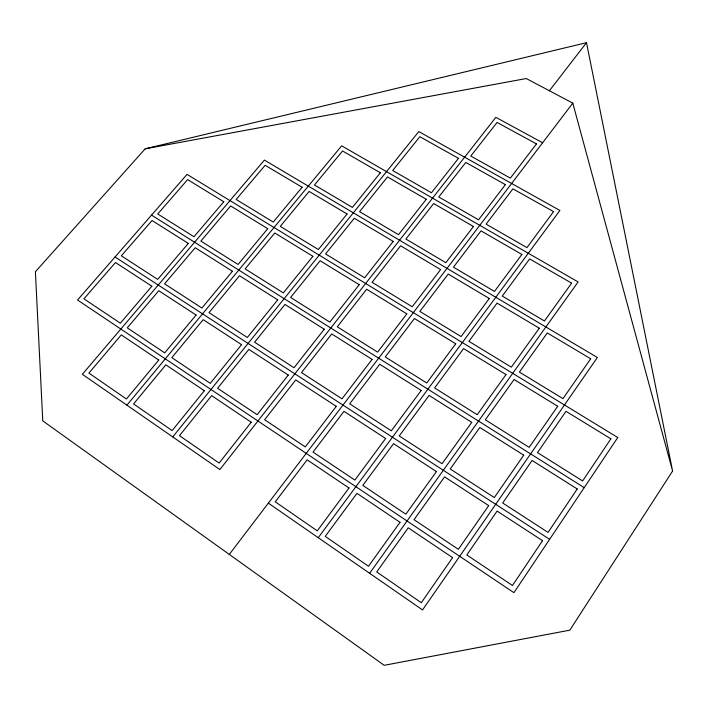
<?xml version="1.0" encoding="UTF-8"?>
<svg xmlns="http://www.w3.org/2000/svg" width="708" height="708" viewBox="0 0 708 708"><rect width="100%" height="100%" fill="white"/><g stroke="black" fill="none" stroke-linecap="round" stroke-linejoin="round"><path stroke-width="1.06" d="M672.6 471.024L569.825 630.155L384.196 665.316L42.763 420.879L35.4 271.739L145.193 148.813L586.498 42.684L672.6 471.024L572.79 103.129L526.256 78.535L145.193 148.813M369.62 573.285L578.109 281.934L341.663 145.821L126.927 405.171M318.246 537.691L559.886 210.462L418.809 131.573L172.743 436.916M229.304 554.426L572.79 103.129M549.373 90.757L586.498 42.684M542.629 142.759L495.848 117.342L219.869 469.554L82.358 374.302L264.403 160.097L597.366 357.496L422.543 609.942L268.35 503.131M151.539 215.117L584.215 487.653M115.05 256.977L549.62 539.346M542.532 540.682L512.45 585.498L466.802 554.957L497.096 511.087L542.532 540.682M577.232 488.962L548.08 532.407L502.698 502.99L532.08 460.448L577.232 488.962M610.889 438.818L582.622 480.944L537.505 452.598L566.002 411.33L610.889 438.818M617.765 437.526L513.928 592.676L77.544 300.006L187.045 174.38L617.765 437.526M452.589 557.639L421.287 602.72L376.736 571.94L408.233 527.814L452.589 557.639M488.706 505.618L458.368 549.32L414.047 519.672L444.589 476.882L488.706 505.618M523.734 455.182L494.308 497.556L450.226 468.979L479.847 427.473L523.734 455.182M557.709 406.25L529.159 447.359L485.325 419.809L514.079 379.523L557.709 406.25M590.684 358.752L562.984 398.648L519.389 372.081L547.311 332.972L590.684 358.752M400.038 522.309L368.505 566.258L325.255 536.372L356.956 493.343L400.038 522.309M436.429 471.572L405.861 514.194L362.815 485.396L393.56 443.651L436.429 471.572M471.74 422.357L442.075 463.705L399.241 435.942L429.092 395.427L471.74 422.357M506.008 374.585L477.219 414.72L434.606 387.94L463.581 348.601L506.008 374.585M539.284 328.202L511.326 367.169L468.935 341.336L497.078 303.121L539.284 328.202M571.613 283.147L544.452 320.998L502.282 296.059L529.637 258.924L571.613 283.147M349 487.989L317.272 530.85L275.262 501.83L307.148 459.846L349 487.989M385.639 438.491L354.858 480.077L313.033 452.093L343.973 411.348L385.639 438.491M421.207 390.444L391.329 430.809L349.69 403.817L379.727 364.257L421.207 390.444M455.731 343.796L426.72 382.993L385.276 356.947L414.454 318.52L455.731 343.796M489.281 298.484L461.094 336.557L419.853 311.414L448.208 274.076L489.281 298.484M521.876 254.446L494.485 291.448L453.447 267.173L481.015 230.87L521.876 254.446M553.567 211.63L526.938 247.605L486.113 224.153L512.919 188.85L553.567 211.63M336.265 406.33L305.298 446.925L264.642 419.729L295.749 379.939L336.265 406.33M372.054 359.416L341.991 398.834L301.502 372.585L331.716 333.937L372.054 359.416M406.826 313.848L377.612 352.133L337.291 326.795L366.656 289.245L406.826 313.848M440.606 269.562L412.224 306.768L372.081 282.306L400.622 245.8L440.606 269.562M473.448 226.507L445.854 262.686L405.896 239.047L433.659 203.541L473.448 226.507M505.397 184.638L478.555 219.816L438.792 196.983L465.793 162.442L505.397 184.638M536.469 143.901L510.362 178.133L470.785 156.052L497.069 122.44L536.469 143.901M251.207 422.242L219.144 463.059L179.478 435.65L211.648 395.639L251.207 422.242M288.262 375.054L257.128 414.693L217.595 388.25L248.844 349.389L288.262 375.054M324.246 329.229L294.015 367.735L254.623 342.203L284.988 304.44L324.246 329.229M359.221 284.696L329.839 322.113L290.599 297.457L320.122 260.748L359.221 284.696M393.223 241.401L364.655 277.775L325.574 253.96L354.283 218.259L393.223 241.401M426.287 199.293L398.507 234.675L359.593 211.657L387.524 176.929L426.287 199.293M458.465 158.335L431.429 192.753L392.683 170.504L419.862 136.697L458.465 158.335M204.338 390.728L172.141 430.588L133.564 403.932L165.858 364.85L204.338 390.728M241.552 344.637L210.285 383.355L171.823 357.629L203.196 319.653L241.552 344.637M277.722 299.856L247.331 337.477L209.002 312.635L239.499 275.722L277.722 299.856M312.883 256.314L283.342 292.9L245.136 268.89L274.801 232.994L312.883 256.314M347.079 213.975L318.343 249.552L280.288 226.356L309.139 191.434L347.079 213.975M380.346 172.787L352.389 207.4L314.476 184.974L342.557 150.981L380.346 172.787M158.742 360.062L126.431 399.002L88.907 373.081L121.298 334.893L158.742 360.062M196.107 315.033L164.707 352.867L127.281 327.831L158.769 290.714L196.107 315.033M232.428 271.252L201.904 308.033L164.583 283.846L195.204 247.747L232.428 271.252M267.748 228.675L238.074 264.456L200.868 241.074L230.649 205.957L267.748 228.675M302.121 187.257L273.244 222.064L236.162 199.461L265.146 165.291L302.121 187.257M151.857 286.209L120.36 323.202L83.916 298.82L115.493 262.526L151.857 286.209M188.319 243.402L157.68 279.377L121.334 255.818L152.052 220.507L188.319 243.402M223.781 201.753L193.983 236.746L157.734 213.975L187.629 179.611L223.781 201.753"/></g></svg>
